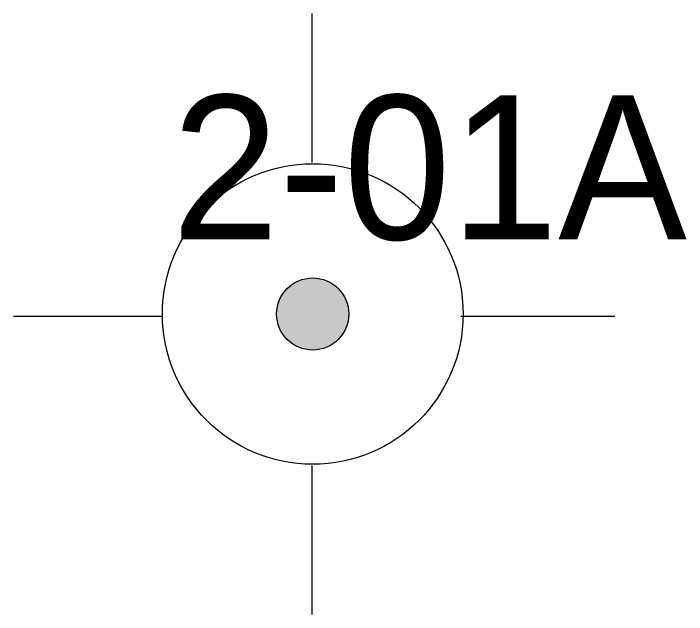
# Model space of a CAD drawing. Header units: metres. Extents: x 540800 to 542200, y 1841800 to 1843200.
# Drawn here: x 541376.17 to 541377.569, y 1842930.06 to 1842931.31 of the extents above; entities that cross this region are included whole.
import ezdxf
from ezdxf.enums import TextEntityAlignment as Align

# ---------------------------------------------------------------- set-up
doc = ezdxf.new("R2010")
doc.units = ezdxf.units.M
doc.header["$LTSCALE"] = 0.12
doc.layers.add('10', color=7, linetype='Continuous', lineweight=13)
doc.layers.add('12', color=7, linetype='Continuous')

msp = doc.modelspace()

# ---------------------------------------------------------------- hatches: boundary and pattern name
at = {"layer": '10'}
msp.add_hatch(color=256, dxfattribs=at).paths.add_polyline_path([(541376.8669, 1842930.685, 1), (541376.7169, 1842930.685, 1)])
msp.add_hatch(color=256, dxfattribs=at).paths.add_polyline_path([(541376.8669, 1842930.685, 1), (541376.7169, 1842930.685, 1)])

# ---------------------------------------------------------------- linework, layer by layer
for p, q in [((541376.79, 1842931.31), (541376.79, 1842931)), ((541376.79, 1842931.31), (541376.79, 1842931)), ((541376.48, 1842930.68), (541376.17, 1842930.68)), ((541376.48, 1842930.68), (541376.17, 1842930.68)), ((541377.42, 1842930.68), (541377.1, 1842930.68)), ((541377.42, 1842930.68), (541377.1, 1842930.68)), ((541376.79, 1842930.37), (541376.79, 1842930.06)), ((541376.79, 1842930.37), (541376.79, 1842930.06))]:
    msp.add_line(p, q, dxfattribs=at)
for radius in [0.3125, 0.3125, 0.075, 0.075]:
    msp.add_circle((541376.7919, 1842930.685), radius, dxfattribs=at)

# ---------------------------------------------------------------- texts
at = {"layer": '12'}
msp.add_text('2-01A ', height=0.3, dxfattribs=at).set_placement((541377.09, 1842930.84), align=Align.CENTER)

doc.saveas('drawing.dxf')
